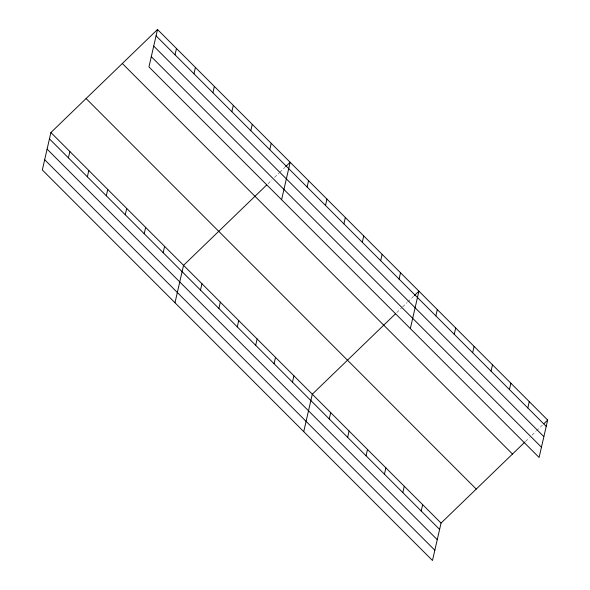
<?xml version="1.0" encoding="UTF-8"?>
<svg xmlns="http://www.w3.org/2000/svg" width="590" height="590" viewBox="0 0 590 590"><rect width="100%" height="100%" fill="white"/><g stroke="black" fill="none" stroke-linecap="round" stroke-linejoin="round"><path stroke-width="0.44" stroke-dasharray="2.95 2.21" d="M268.015 183.689L271.924 179.913M274.527 177.398L279.092 172.988M279.741 172.361L284.955 167.317M396.768 312.567L401.325 308.164M402.631 306.903L407.189 302.493M407.838 301.866L413.701 296.195M525.513 441.445L529.422 437.669M532.033 435.147L535.941 431.371M536.59 430.744L542.453 425.073"/><path stroke-width="0.89" d="M157.515 29.5L148.946 66.921L539.098 457.464L547.668 420.036L157.515 29.5L50.902 132.536L42.333 169.964L432.485 560.5L441.055 523.079L524.864 442.08M68.403 157.847L69.856 151.505M87.357 176.816L88.81 170.481M106.303 195.784L107.756 189.449M125.257 214.753L126.71 208.418M175.016 54.804L176.462 48.468M144.203 233.721L145.656 227.386M193.963 73.772L195.415 67.437M163.157 252.69L164.61 246.355M212.916 92.741L214.362 86.406M174.987 302.744L183.556 265.323L266.709 184.95M231.863 111.709L233.316 105.374M200.497 290.066L201.95 283.731M250.816 130.685L252.262 124.343M218.89 308.481L220.343 302.146M269.763 149.654L271.216 143.311M237.283 326.889L238.736 320.554M281.592 199.708L290.162 162.28L285.604 166.69M255.677 345.305L257.129 338.97M307.11 187.03L308.555 180.695M274.07 363.713L275.523 357.378M325.503 205.438L326.949 199.103M292.463 382.128L293.916 375.786M343.896 223.853L345.342 217.518M303.739 431.622L312.309 394.201L395.462 313.828M362.282 242.261L363.735 235.926M329.25 418.944L330.702 412.609M380.675 260.677L382.128 254.342M347.643 437.36L349.096 431.025M399.069 279.085L400.522 272.75M366.036 455.768L367.489 449.433M410.345 328.586L418.915 291.158L414.357 295.568M384.429 474.183L385.882 467.841M435.855 315.908L437.308 309.573M402.823 492.591L404.268 486.256M454.248 334.316L455.701 327.981M421.216 510.999L422.661 504.664M472.642 352.731L474.095 346.396M491.035 371.14L492.488 364.804M509.428 389.555L510.881 383.212M527.821 407.963L529.274 401.628M543.759 423.819L547.668 420.036M156.062 35.835L546.215 426.371M153.71 46.094L543.862 436.63M151.291 56.662L541.443 447.205M122.337 63.506L512.481 454.042M86.088 98.537L476.241 489.073M50.902 132.536L441.055 523.079M49.457 138.879L439.609 529.414M47.104 149.137L437.256 539.673M44.685 159.706L434.837 550.241"/></g></svg>
